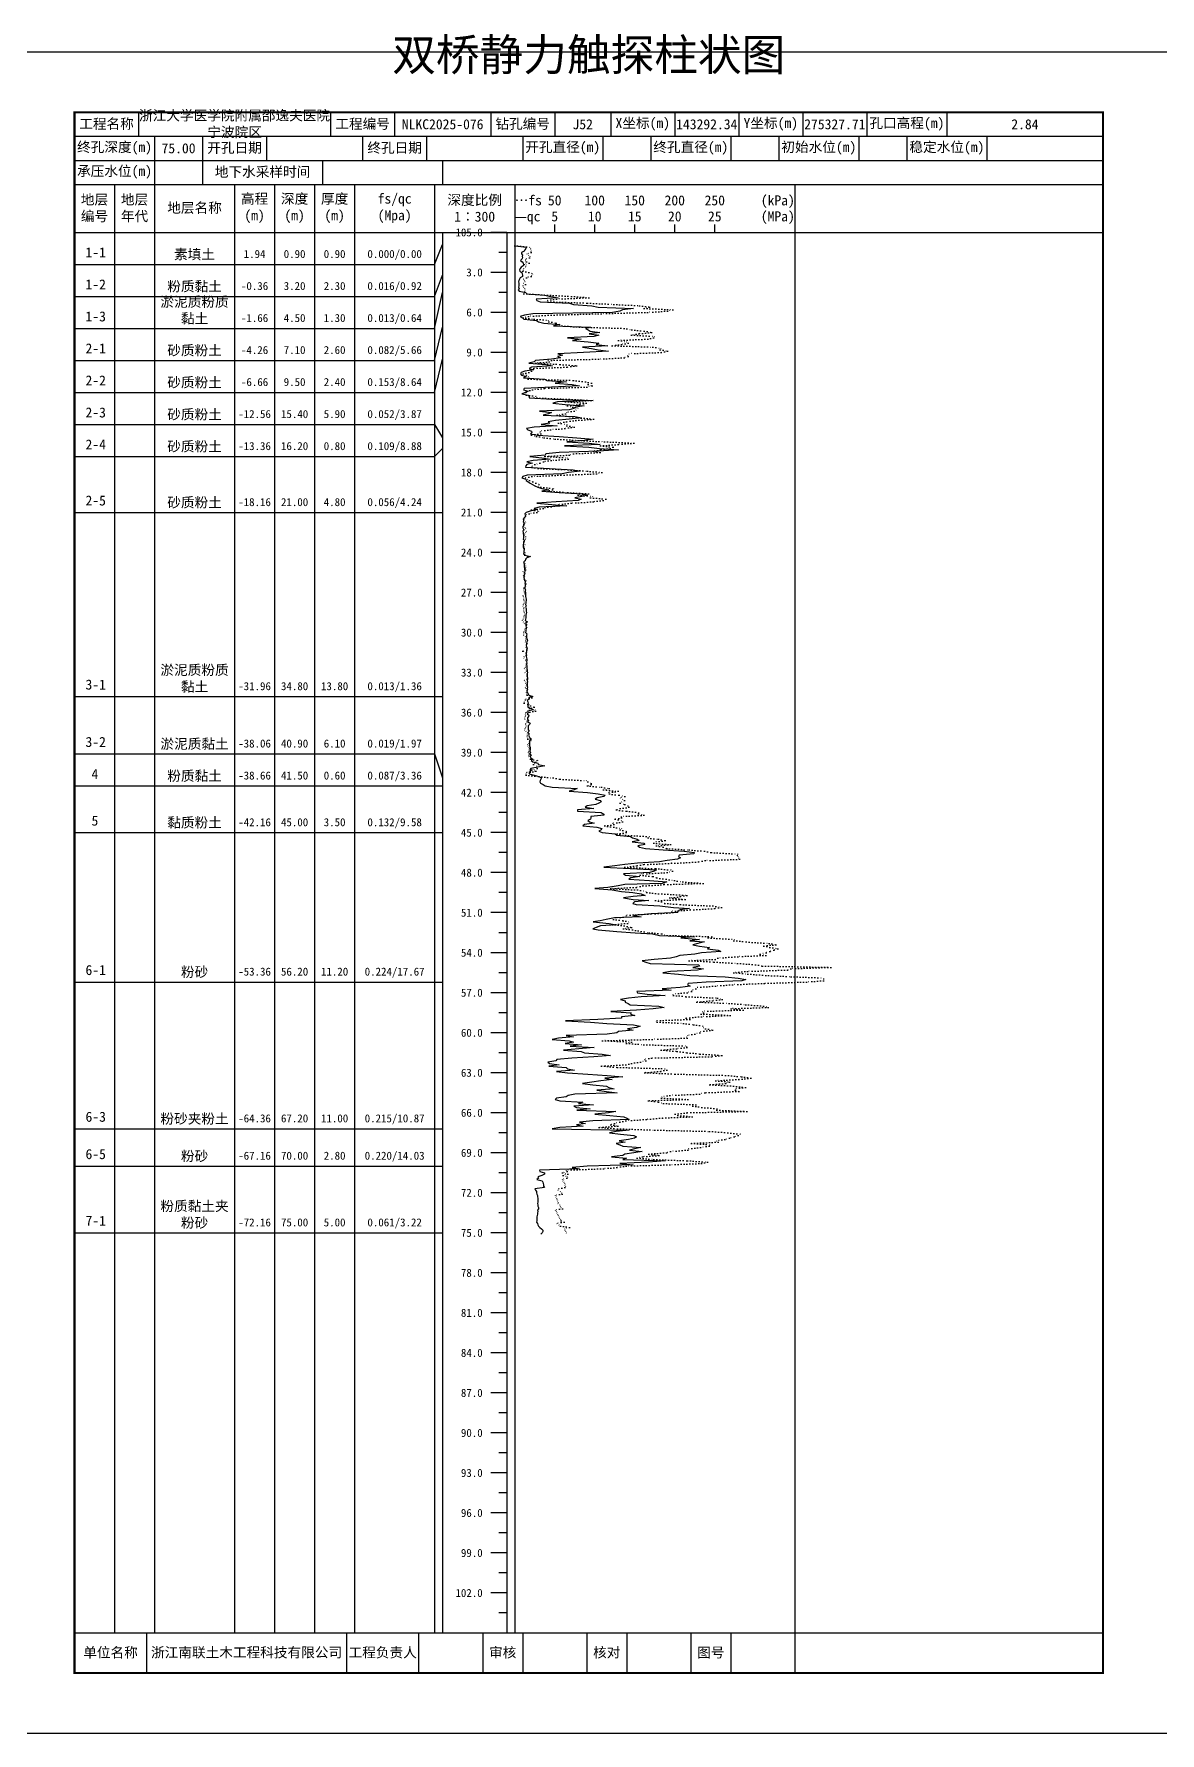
# Model space of a CAD drawing. Extents: x 297 to 65340, y 0 to 425.
# Drawn here: x 15453.9 to 15735.3, y 0 to 424.6 of the extents above; entities that cross this region are included whole.
import ezdxf
from ezdxf.enums import TextEntityAlignment as Align

# ---------------------------------------------------------------- set-up
doc = ezdxf.new("R2010")
doc.units = 0
doc.linetypes.add('DOT', pattern=[6.35, 0, -6.35])
doc.layers.add('FRAME', color=7, linetype='CONTINUOUS')
doc.layers.add('STRATUM', color=7, linetype='CONTINUOUS')
doc.styles.add('ST', font='')
doc.styles.get('ST').set_extended_font_data('SimSun')

msp = doc.modelspace()

# ---------------------------------------------------------------- linework, layer by layer
at = {"layer": 'FRAME', "color": 245, "linetype": 'Continuous'}
msp.add_lwpolyline([(15444, 0), (15741, 0), (15741, 420), (15444, 420)], close=True, dxfattribs=at)
at = {"layer": 'FRAME', "linetype": 'Continuous', "const_width": 0.5}
msp.add_lwpolyline([(15464, 15), (15721, 15), (15721, 405), (15464, 405)], close=True, dxfattribs=at)
at = {"layer": 'FRAME', "color": 0, "linetype": 'Continuous'}
for points in [[(15480, 405), (15480, 399)], [(15528, 405), (15528, 399)], [(15544, 405), (15544, 399)], [(15568, 405), (15568, 399)], [(15584, 405), (15584, 399)], [(15598, 405), (15598, 399)], [(15614, 405), (15614, 399)], [(15630, 405), (15630, 399)], [(15646, 405), (15646, 399)], [(15662, 405), (15662, 399)], [(15682, 405), (15682, 399)], [(15721, 405), (15721, 399)], [(15464, 399), (15721, 399)], [(15484, 399), (15484, 393)], [(15496, 399), (15496, 393)], [(15512, 399), (15512, 393)], [(15536, 399), (15536, 393)], [(15552, 399), (15552, 393)], [(15576, 399), (15576, 393)], [(15596, 399), (15596, 393)], [(15608, 399), (15608, 393)], [(15628, 399), (15628, 393)], [(15640, 399), (15640, 393)], [(15660, 399), (15660, 393)], [(15672, 399), (15672, 393)], [(15692, 399), (15692, 393)], [(15721, 399), (15721, 393)], [(15464, 393), (15721, 393)], [(15484, 393), (15484, 387)], [(15496, 393), (15496, 387)], [(15526, 393), (15526, 387)], [(15556, 393), (15556, 387)], [(15464, 387), (15721, 387)], [(15474, 387), (15474, 25)], [(15484, 387), (15484, 25)], [(15504, 387), (15504, 25)], [(15514, 387), (15514, 25)], [(15524, 387), (15524, 25)], [(15534, 387), (15534, 25)], [(15554, 387), (15554, 25)], [(15574, 387), (15574, 25)], [(15644, 387), (15644, 25)], [(15464, 375), (15721, 375)], [(15556, 375), (15556, 25)], [(15572, 375), (15572, 25)], [(15584, 375), (15584, 377)], [(15594, 375), (15594, 377)], [(15604, 375), (15604, 377)], [(15614, 375), (15614, 377)], [(15624, 375), (15624, 377)], [(15464, 25), (15721, 25)], [(15482, 25), (15482, 15)], [(15532, 25), (15532, 15)], [(15550, 25), (15550, 15)], [(15566, 25), (15566, 15)], [(15576, 25), (15576, 15)], [(15592, 25), (15592, 15)], [(15602, 25), (15602, 15)], [(15618, 25), (15618, 15)], [(15628, 25), (15628, 15)], [(15644, 25), (15644, 15)]]:
    msp.add_lwpolyline(points, dxfattribs=at)
at = {"layer": 'STRATUM', "linetype": 'Continuous'}
for points in [[(15572, 375), (15568, 375)], [(15574, 374.33), (15574, 374), (15574, 373.67), (15574, 373.33), (15574, 373), (15574, 372.67), (15574, 372.33), (15574, 372), (15574, 371.67), (15576.94, 371.33), (15576.78, 371), (15576.54, 370.67), (15576.38, 370.33), (15575.7, 370), (15575.66, 369.67), (15575.94, 369.33), (15575.9, 369), (15575.94, 368.67), (15575.82, 368.33), (15575.48, 368), (15575.9, 367.67), (15576.08, 367.33), (15576.16, 367), (15576.12, 366.67), (15575.58, 366.33), (15575.34, 366), (15575.2, 365.67), (15575.3, 365.33), (15575.8, 365), (15575.88, 364.67), (15575.94, 364.33), (15575.94, 364), (15575.36, 363.67), (15575.24, 363.33), (15575.04, 363), (15574.96, 362.67), (15575.04, 362.33), (15575.02, 362), (15575.06, 361.67), (15574.98, 361.33), (15575.12, 361), (15574.88, 360.67), (15575.1, 360.33), (15576.82, 360), (15576.96, 359.67), (15581.46, 359.33), (15583, 359), (15584.86, 358.67), (15579.34, 358.33), (15579.56, 358), (15580.36, 357.67), (15587.68, 357.33), (15588.7, 357), (15593.28, 356.67), (15594.88, 356.33), (15603.66, 356), (15600.94, 355.67), (15600.26, 355.33), (15598.42, 355), (15578.56, 354.67), (15576.46, 354.33), (15575.36, 354), (15575.92, 353.67), (15576.26, 353.33), (15579.42, 353), (15579.92, 352.67), (15581.3, 352.33), (15585.16, 352), (15583.68, 351.67), (15592.94, 351.33), (15591.72, 351), (15592.38, 350.67), (15592.82, 350.33), (15595.3, 350), (15592.6, 349.67), (15595.04, 349.33), (15593.78, 349), (15587.18, 348.67), (15590.58, 348.33), (15588.48, 348), (15592.32, 347.67), (15595.02, 347.33), (15594.36, 347), (15597.26, 346.67), (15590.98, 346.33), (15593.18, 346), (15594.84, 345.67), (15597.42, 345.33), (15591.18, 345), (15584.8, 344.67), (15585.96, 344.33), (15584.72, 344), (15585.48, 343.67), (15583.22, 343.33), (15579.18, 343), (15578.9, 342.67), (15577.54, 342.33), (15581.76, 342), (15583.46, 341.67), (15578.22, 341.33), (15577.58, 341), (15578.68, 340.67), (15576.54, 340.33), (15575.62, 340), (15575.42, 339.67), (15575.7, 339.33), (15576.86, 339), (15576.2, 338.67), (15581.44, 338.33), (15582.02, 338), (15586.96, 337.67), (15584.1, 337.33), (15588.34, 337), (15590.16, 336.67), (15583.22, 336.33), (15576.4, 336), (15576.22, 335.67), (15577.38, 335.33), (15576.66, 335), (15575.82, 334.67), (15577.4, 334.33), (15577.6, 334), (15577.62, 333.67), (15583.4, 333.33), (15593.64, 333), (15584.7, 332.67), (15583.56, 332.33), (15586.64, 332), (15591.38, 331.67), (15589.28, 331.33), (15588.78, 331), (15587.62, 330.67), (15580.22, 330.33), (15583.18, 330), (15582.48, 329.67), (15581.12, 329.33), (15589, 329), (15590.7, 328.67), (15587.58, 328.33), (15584.2, 328), (15582.34, 327.67), (15582.74, 327.33), (15580.58, 327), (15584.64, 326.67), (15578.84, 326.33), (15576.92, 326), (15577.28, 325.67), (15578.24, 325.33), (15578.3, 325), (15577.98, 324.67), (15579.7, 324.33), (15585.12, 324), (15589.5, 323.67), (15593.62, 323.33), (15591.36, 323), (15587, 322.67), (15592.6, 322.33), (15595.32, 322), (15586.42, 321.67), (15592.54, 321.33), (15595.2, 321), (15599.94, 320.67), (15594.98, 320.33), (15585.1, 320), (15581.82, 319.67), (15581.62, 319.33), (15577.76, 319), (15580.82, 318.67), (15582.86, 318.33), (15578.62, 318), (15577, 317.67), (15578.42, 317.33), (15577, 317), (15576.78, 316.67), (15576.66, 316.33), (15582.68, 316), (15588.62, 315.67), (15590.32, 315.33), (15587.46, 315), (15585.88, 314.67), (15577.1, 314.33), (15576.04, 314), (15575.76, 313.67), (15576.78, 313.33), (15576.86, 313), (15577.36, 312.67), (15577.9, 312.33), (15578.44, 312), (15579.06, 311.67), (15579.78, 311.33), (15580.8, 311), (15582.54, 310.67), (15580.74, 310.33), (15585.12, 310), (15590.98, 309.67), (15592.16, 309.33), (15590.74, 309), (15589, 308.67), (15590.64, 308.33), (15589.86, 308), (15584.34, 307.67), (15579.5, 307.33), (15583.24, 307), (15587.04, 306.67), (15580.12, 306.33), (15578.88, 306), (15579.4, 305.67), (15577.84, 305.33), (15576.84, 305), (15576.5, 304.67), (15576.58, 304.33), (15576.7, 304), (15576.34, 303.67), (15576.14, 303.33), (15576.18, 303), (15576.12, 302.67), (15576.34, 302.33), (15576.2, 302), (15576.16, 301.67), (15575.94, 301.33), (15576.12, 301), (15576.2, 300.67), (15576.02, 300.33), (15576.1, 300), (15576.1, 299.67), (15576.18, 299.33), (15576.16, 299), (15576.22, 298.67), (15576.14, 298.33), (15576.44, 298), (15576.18, 297.67), (15576.16, 297.33), (15576.14, 297), (15576.08, 296.67), (15576.08, 296.33), (15576.36, 296), (15576.38, 295.67), (15576.28, 295.33), (15576.32, 295), (15576.22, 294.67), (15576.52, 294.33), (15577.92, 294), (15577.04, 293.67), (15576.72, 293.33), (15576.62, 293), (15576.32, 292.67), (15576.28, 292.33), (15576.34, 292), (15576.34, 291.67), (15576.36, 291.33), (15576.42, 291), (15576.44, 290.67), (15576.54, 290.33), (15576.44, 290), (15576.54, 289.67), (15576.4, 289.33), (15576.26, 289), (15576.3, 288.67), (15576.46, 288.33), (15576.48, 288), (15576.72, 287.67), (15576.5, 287.33), (15576.58, 287), (15576.62, 286.67), (15576.56, 286.33), (15576.56, 286), (15576.72, 285.67), (15576.64, 285.33), (15576.72, 285), (15576.72, 284.67), (15576.68, 284.33), (15576.68, 284), (15576.8, 283.67), (15576.9, 283.33), (15576.86, 283), (15576.78, 282.67), (15576.76, 282.33), (15576.68, 282), (15576.84, 281.67), (15576.72, 281.33), (15576.84, 281), (15576.86, 280.67), (15576.9, 280.33), (15576.92, 280), (15576.88, 279.67), (15576.82, 279.33), (15576.82, 279), (15576.82, 278.67), (15576.66, 278.33), (15576.58, 278), (15577.18, 277.67), (15576.74, 277.33), (15577.06, 277), (15576.8, 276.67), (15576.9, 276.33), (15576.9, 276), (15576.8, 275.67), (15576.82, 275.33), (15576.74, 275), (15577, 274.67), (15576.96, 274.33), (15576.96, 274), (15576.92, 273.67), (15577.12, 273.33), (15577.22, 273), (15577.04, 272.67), (15576.96, 272.33), (15576.96, 272), (15576.9, 271.67), (15577.02, 271.33), (15577.04, 271), (15577.02, 270.67), (15576.92, 270.33), (15576.88, 270), (15576.9, 269.67), (15576.92, 269.33), (15576.84, 269), (15576.96, 268.67), (15577.06, 268.33), (15577.04, 268), (15576.92, 267.67), (15577.04, 267.33), (15576.96, 267), (15577, 266.67), (15577.06, 266.33), (15577.04, 266), (15577.12, 265.67), (15577.08, 265.33), (15577.2, 265), (15577.12, 264.67), (15577.14, 264.33), (15577.08, 264), (15577.16, 263.67), (15577.18, 263.33), (15577.08, 263), (15577.24, 262.67), (15577.1, 262.33), (15577.12, 262), (15577.08, 261.67), (15577.18, 261.33), (15577.1, 261), (15577.16, 260.67), (15577.02, 260.33), (15577.2, 260), (15577.36, 259.67), (15577.54, 259.33), (15578.5, 259), (15577.48, 258.67), (15577.58, 258.33), (15577.08, 258), (15577.28, 257.67), (15577.38, 257.33), (15577.32, 257), (15577.3, 256.67), (15577.28, 256.33), (15578.24, 256), (15578.7, 255.67), (15577.22, 255.33), (15577.38, 255), (15577.1, 254.67), (15577.56, 254.33), (15577.48, 254), (15577.22, 253.67), (15577.22, 253.33), (15577.5, 253), (15577.2, 252.67), (15577.9, 252.33), (15577.68, 252), (15577.38, 251.67), (15577.4, 251.33), (15577.36, 251), (15577.34, 250.67), (15577.58, 250.33), (15577.26, 250), (15577.6, 249.67), (15577.48, 249.33), (15577.58, 249), (15577.82, 248.67), (15578.16, 248.33), (15577.74, 248), (15577.74, 247.67), (15577.74, 247.33), (15577.7, 247), (15577.66, 246.67), (15577.84, 246.33), (15577.84, 246), (15577.84, 245.67), (15577.76, 245.33), (15577.92, 245), (15577.74, 244.67), (15578.16, 244.33), (15577.9, 244), (15578, 243.67), (15578.5, 243.33), (15578.08, 243), (15578.52, 242.67), (15579.78, 242.33), (15579.9, 242), (15581.54, 241.67), (15579.82, 241.33), (15578.04, 241), (15577.76, 240.67), (15578.02, 240.33), (15577.64, 240), (15577.62, 239.67), (15578.88, 239.33), (15580, 239), (15580.7, 238.67), (15580.52, 238.33), (15580.34, 238), (15580.24, 237.67), (15580.46, 237.33), (15581.1, 237), (15581.6, 236.67), (15583.36, 236.33), (15589.58, 236), (15588.86, 235.67), (15587.64, 235.33), (15592.18, 235), (15594.82, 234.67), (15596.62, 234.33), (15596.24, 234), (15594.62, 233.67), (15594.12, 233.33), (15595.32, 233), (15595.64, 232.67), (15595.04, 232.33), (15594.3, 232), (15592.1, 231.67), (15591.64, 231.33), (15593.8, 231), (15589.66, 230.67), (15589.72, 230.33), (15595.64, 230), (15596.08, 229.67), (15596.36, 229.33), (15593.04, 229), (15593.02, 228.67), (15592.96, 228.33), (15592.28, 228), (15592.68, 227.67), (15593.88, 227.33), (15591.48, 227), (15591.06, 226.67), (15594.52, 226.33), (15595.76, 226), (15595.62, 225.67), (15595.04, 225.33), (15595.86, 225), (15599.1, 224.67), (15599.5, 224.33), (15602.92, 224), (15603.42, 223.67), (15604.6, 223.33), (15605.12, 223), (15603.34, 222.67), (15606.26, 222.33), (15606.54, 222), (15604.76, 221.67), (15605.22, 221.33), (15606.68, 221), (15611.08, 220.67), (15616.32, 220.33), (15618.84, 220), (15618.8, 219.67), (15615.12, 219.33), (15614.96, 219), (15615.4, 218.67), (15614.72, 218.33), (15612.08, 218), (15610.16, 217.67), (15604.68, 217.33), (15601.54, 217), (15599.04, 216.67), (15596.28, 216.33), (15602.88, 216), (15609.4, 215.67), (15608.82, 215.33), (15607.74, 215), (15601.18, 214.67), (15601.68, 214.33), (15605.28, 214), (15603.06, 213.67), (15602.5, 213.33), (15607.68, 213), (15611.98, 212.67), (15610.84, 212.33), (15601.5, 212), (15599.86, 211.67), (15597.28, 211.33), (15594.02, 211), (15598.38, 210.67), (15600.66, 210.33), (15603.56, 210), (15605.64, 209.67), (15606.6, 209.33), (15603.58, 209), (15601.18, 208.67), (15603.6, 208.33), (15607.56, 208), (15603.96, 207.67), (15603.56, 207.33), (15604.32, 207), (15610.24, 206.67), (15613.66, 206.33), (15617.68, 206), (15615.38, 205.67), (15614.6, 205.33), (15614.76, 205), (15608.14, 204.67), (15603.72, 204.33), (15605.58, 204), (15598.94, 203.67), (15596.84, 203.33), (15595.38, 203), (15593.64, 202.67), (15597.64, 202.33), (15599.34, 202), (15595.46, 201.67), (15594.36, 201.33), (15593.54, 201), (15594.84, 200.67), (15599.52, 200.33), (15604.14, 200), (15608.46, 199.67), (15610.22, 199.33), (15618.96, 199), (15615.54, 198.67), (15620.22, 198.33), (15617.8, 198), (15621.4, 197.67), (15619.8, 197.33), (15618.54, 197), (15620.16, 196.67), (15622.7, 196.33), (15622.2, 196), (15624.82, 195.67), (15625.5, 195.33), (15620.72, 195), (15618.98, 194.67), (15615.26, 194.33), (15614.34, 194), (15612.96, 193.67), (15608.86, 193.33), (15605.86, 193), (15606.78, 192.67), (15607.86, 192.33), (15619.98, 192), (15620.22, 191.67), (15618.5, 191.33), (15621.18, 191), (15619.72, 190.67), (15612.96, 190.33), (15611.02, 190), (15614.92, 189.67), (15617.76, 189.33), (15626.6, 189), (15629.86, 188.67), (15631.72, 188.33), (15630.76, 188), (15621.82, 187.67), (15617.36, 187.33), (15617.22, 187), (15617.82, 186.67), (15615.38, 186.33), (15610.84, 186), (15613.12, 185.67), (15604.52, 185.33), (15604.66, 185), (15607.12, 184.67), (15611.62, 184.33), (15605.62, 184), (15602.46, 183.67), (15600.4, 183.33), (15601.58, 183), (15601.58, 182.67), (15602.32, 182.33), (15602.84, 182), (15610.02, 181.67), (15611.36, 181.33), (15608.56, 181), (15604.44, 180.67), (15598.04, 180.33), (15603.14, 180), (15602.9, 179.67), (15604.06, 179.33), (15600.7, 179), (15600.68, 178.67), (15594.76, 178.33), (15586.66, 178), (15592.96, 177.67), (15597.02, 177.33), (15603.68, 177), (15605.36, 176.67), (15604.46, 176.33), (15602.16, 176), (15603.62, 175.67), (15599.9, 175.33), (15599.5, 175), (15597.08, 174.67), (15586.86, 174.33), (15588.66, 174), (15584.96, 173.67), (15583.36, 173.33), (15587.62, 173), (15588.66, 172.67), (15586.62, 172.33), (15590.72, 172), (15587.88, 171.67), (15593.88, 171.33), (15590.06, 171), (15586.16, 170.67), (15590.62, 170.33), (15591.44, 170), (15595.86, 169.67), (15597.94, 169.33), (15593.8, 169), (15588.26, 168.67), (15584.54, 168.33), (15584.28, 168), (15582.26, 167.67), (15582.7, 167.33), (15585.08, 167), (15582.54, 166.67), (15586.9, 166.33), (15587.2, 166), (15588.94, 165.67), (15584.46, 165.33), (15587.2, 165), (15592.28, 164.67), (15597.12, 164.33), (15601, 164), (15596.54, 163.67), (15598.36, 163.33), (15595.5, 163), (15593.26, 162.67), (15590.94, 162.33), (15593.5, 162), (15596.94, 161.67), (15597.52, 161.33), (15598.88, 161), (15594.56, 160.67), (15596.94, 160.33), (15599.58, 160), (15589.02, 159.67), (15587.36, 159.33), (15586.86, 159), (15584.48, 158.67), (15584.12, 158.33), (15585.28, 158), (15591.02, 157.67), (15589.94, 157.33), (15593.7, 157), (15588.8, 156.67), (15589.48, 156.33), (15592.84, 156), (15589.56, 155.67), (15599.24, 155.33), (15597.48, 155), (15594.06, 154.67), (15597.8, 154.33), (15601.28, 154), (15602.02, 153.67), (15602.58, 153.33), (15593.56, 153), (15590.2, 152.67), (15591.66, 152.33), (15589.46, 152), (15591.1, 151.67), (15585.28, 151.33), (15583.4, 151), (15602.6, 150.67), (15599.36, 150.33), (15597.66, 150), (15600.42, 149.67), (15603.74, 149.33), (15604.42, 149), (15603.9, 148.67), (15602.44, 148.33), (15600.12, 148), (15601.6, 147.67), (15599.32, 147.33), (15600.3, 147), (15601.02, 146.67), (15605.52, 146.33), (15603.92, 146), (15602.72, 145.67), (15605.82, 145.33), (15603.8, 145), (15601.5, 144.67), (15601.02, 144.33), (15598.2, 144), (15601.94, 143.67), (15601.04, 143.33), (15611.62, 143), (15607.42, 142.67), (15600.3, 142.33), (15603.6, 142), (15592.12, 141.67), (15588.4, 141.33), (15590.22, 141), (15580.16, 140.67), (15580.24, 140.33), (15581.44, 140), (15581.46, 139.67), (15580.82, 139.33), (15579.78, 139), (15579.92, 138.67), (15579.52, 138.33), (15580.9, 138), (15581.04, 137.67), (15581.14, 137.33), (15581.18, 137), (15581.18, 136.67), (15581.44, 136.33), (15579.04, 136), (15579.22, 135.67), (15579.42, 135.33), (15579.46, 135), (15579.52, 134.67), (15579.68, 134.33), (15579.68, 134), (15579.8, 133.67), (15579.76, 133.33), (15579.76, 133), (15579.8, 132.67), (15579.72, 132.33), (15579.74, 132), (15579.76, 131.67), (15579.96, 131.33), (15579.94, 131), (15579.72, 130.67), (15579.76, 130.33), (15579.66, 130), (15579.72, 129.67), (15579.58, 129.33), (15579.54, 129), (15579.5, 128.67), (15579.52, 128.33), (15579.52, 128), (15579.48, 127.67), (15579.72, 127.33), (15579.78, 127), (15579.98, 126.67), (15580.32, 126.33), (15580.7, 126), (15581.02, 125.67), (15581, 125.33), (15580.88, 125), (15580.54, 124.67)], [(15554, 367), (15556, 372)], [(15572, 370), (15570, 370)], [(15464, 367), (15474, 367)], [(15474, 367), (15484, 367)], [(15484, 367), (15504, 367)], [(15504, 367), (15514, 367)], [(15514, 367), (15524, 367)], [(15524, 367), (15534, 367)], [(15534, 367), (15554, 367)], [(15554, 359), (15556, 364.33)], [(15572, 365), (15568, 365)], [(15464, 359), (15474, 359)], [(15474, 359), (15484, 359)], [(15484, 359), (15504, 359)], [(15504, 359), (15514, 359)], [(15514, 359), (15524, 359)], [(15524, 359), (15534, 359)], [(15534, 359), (15554, 359)], [(15554, 351), (15556, 360)], [(15572, 360), (15570, 360)], [(15572, 355), (15568, 355)], [(15464, 351), (15474, 351)], [(15474, 351), (15484, 351)], [(15484, 351), (15504, 351)], [(15504, 351), (15514, 351)], [(15514, 351), (15524, 351)], [(15524, 351), (15534, 351)], [(15534, 351), (15554, 351)], [(15554, 343), (15556, 351.33)], [(15572, 350), (15570, 350)], [(15572, 345), (15568, 345)], [(15464, 343), (15474, 343)], [(15474, 343), (15484, 343)], [(15484, 343), (15504, 343)], [(15504, 343), (15514, 343)], [(15514, 343), (15524, 343)], [(15524, 343), (15534, 343)], [(15534, 343), (15554, 343)], [(15554, 335), (15556, 343.33)], [(15572, 340), (15570, 340)], [(15464, 335), (15474, 335)], [(15474, 335), (15484, 335)], [(15484, 335), (15504, 335)], [(15504, 335), (15514, 335)], [(15514, 335), (15524, 335)], [(15524, 335), (15534, 335)], [(15534, 335), (15554, 335)], [(15572, 335), (15568, 335)], [(15464, 327), (15474, 327)], [(15474, 327), (15484, 327)], [(15484, 327), (15504, 327)], [(15504, 327), (15514, 327)], [(15514, 327), (15524, 327)], [(15524, 327), (15534, 327)], [(15534, 327), (15554, 327)], [(15554, 327), (15556, 323.67)], [(15572, 330), (15570, 330)], [(15572, 325), (15568, 325)], [(15464, 319), (15474, 319)], [(15474, 319), (15484, 319)], [(15484, 319), (15504, 319)], [(15504, 319), (15514, 319)], [(15514, 319), (15524, 319)], [(15524, 319), (15534, 319)], [(15534, 319), (15554, 319)], [(15554, 319), (15556, 321)], [(15572, 320), (15570, 320)], [(15572, 315), (15568, 315)], [(15572, 310), (15570, 310)], [(15464, 305), (15474, 305)], [(15474, 305), (15484, 305)], [(15484, 305), (15504, 305)], [(15504, 305), (15514, 305)], [(15514, 305), (15524, 305)], [(15524, 305), (15534, 305)], [(15534, 305), (15554, 305)], [(15554, 305), (15556, 305)], [(15572, 305), (15568, 305)], [(15572, 300), (15570, 300)], [(15572, 295), (15568, 295)], [(15572, 290), (15570, 290)], [(15572, 285), (15568, 285)], [(15572, 280), (15570, 280)], [(15572, 275), (15568, 275)], [(15572, 270), (15570, 270)], [(15572, 265), (15568, 265)], [(15464, 259), (15474, 259)], [(15474, 259), (15484, 259)], [(15484, 259), (15504, 259)], [(15504, 259), (15514, 259)], [(15514, 259), (15524, 259)], [(15524, 259), (15534, 259)], [(15534, 259), (15554, 259)], [(15554, 259), (15556, 259)], [(15572, 260), (15570, 260)], [(15572, 255), (15568, 255)], [(15572, 250), (15570, 250)], [(15464, 244.67), (15474, 244.67)], [(15474, 244.67), (15484, 244.67)], [(15484, 244.67), (15504, 244.67)], [(15504, 244.67), (15514, 244.67)], [(15514, 244.67), (15524, 244.67)], [(15524, 244.67), (15534, 244.67)], [(15534, 244.67), (15554, 244.67)], [(15554, 244.67), (15556, 238.67)], [(15572, 245), (15568, 245)], [(15572, 240), (15570, 240)], [(15464, 236.67), (15474, 236.67)], [(15474, 236.67), (15484, 236.67)], [(15484, 236.67), (15504, 236.67)], [(15504, 236.67), (15514, 236.67)], [(15514, 236.67), (15524, 236.67)], [(15524, 236.67), (15534, 236.67)], [(15534, 236.67), (15554, 236.67)], [(15554, 236.67), (15556, 236.67)], [(15572, 235), (15568, 235)], [(15572, 230), (15570, 230)], [(15464, 225), (15474, 225)], [(15474, 225), (15484, 225)], [(15484, 225), (15504, 225)], [(15504, 225), (15514, 225)], [(15514, 225), (15524, 225)], [(15524, 225), (15534, 225)], [(15534, 225), (15554, 225)], [(15554, 225), (15556, 225)], [(15572, 225), (15568, 225)], [(15572, 220), (15570, 220)], [(15572, 215), (15568, 215)], [(15572, 210), (15570, 210)], [(15572, 205), (15568, 205)], [(15572, 200), (15570, 200)], [(15572, 195), (15568, 195)], [(15464, 187.67), (15474, 187.67)], [(15474, 187.67), (15484, 187.67)], [(15484, 187.67), (15504, 187.67)], [(15504, 187.67), (15514, 187.67)], [(15514, 187.67), (15524, 187.67)], [(15524, 187.67), (15534, 187.67)], [(15534, 187.67), (15554, 187.67)], [(15554, 187.67), (15556, 187.67)], [(15572, 190), (15570, 190)], [(15572, 185), (15568, 185)], [(15572, 180), (15570, 180)], [(15572, 175), (15568, 175)], [(15572, 170), (15570, 170)], [(15572, 165), (15568, 165)], [(15572, 160), (15570, 160)], [(15572, 155), (15568, 155)], [(15464, 151), (15474, 151)], [(15474, 151), (15484, 151)], [(15484, 151), (15504, 151)], [(15504, 151), (15514, 151)], [(15514, 151), (15524, 151)], [(15524, 151), (15534, 151)], [(15534, 151), (15554, 151)], [(15554, 151), (15556, 151)], [(15572, 150), (15570, 150)], [(15572, 145), (15568, 145)], [(15464, 141.67), (15474, 141.67)], [(15474, 141.67), (15484, 141.67)], [(15484, 141.67), (15504, 141.67)], [(15504, 141.67), (15514, 141.67)], [(15514, 141.67), (15524, 141.67)], [(15524, 141.67), (15534, 141.67)], [(15534, 141.67), (15554, 141.67)], [(15554, 141.67), (15556, 141.67)], [(15572, 140), (15570, 140)], [(15572, 135), (15568, 135)], [(15572, 130), (15570, 130)], [(15464, 125), (15474, 125)], [(15474, 125), (15484, 125)], [(15484, 125), (15504, 125)], [(15504, 125), (15514, 125)], [(15514, 125), (15524, 125)], [(15524, 125), (15534, 125)], [(15534, 125), (15554, 125)], [(15554, 125), (15556, 125)], [(15572, 125), (15568, 125)], [(15572, 120), (15570, 120)], [(15572, 115), (15568, 115)], [(15572, 110), (15570, 110)], [(15572, 105), (15568, 105)], [(15572, 100), (15570, 100)], [(15572, 95), (15568, 95)], [(15572, 90), (15570, 90)], [(15572, 85), (15568, 85)], [(15572, 80), (15570, 80)], [(15572, 75), (15568, 75)], [(15572, 70), (15570, 70)], [(15572, 65), (15568, 65)], [(15572, 60), (15570, 60)], [(15572, 55), (15568, 55)], [(15572, 50), (15570, 50)], [(15572, 45), (15568, 45)], [(15572, 40), (15570, 40)], [(15572, 35), (15568, 35)], [(15572, 30), (15570, 30)]]:
    msp.add_lwpolyline(points, dxfattribs=at)
at = {"layer": 'STRATUM', "linetype": 'DOT', "ltscale": 0.1}
msp.add_lwpolyline([(15574, 374.33), (15574, 374), (15574, 373.67), (15574, 373.33), (15574, 373), (15574, 372.67), (15574, 372.33), (15574, 372), (15574, 371.67), (15577.74, 371.33), (15577.96, 371), (15578.08, 370.67), (15578, 370.33), (15578.14, 370), (15577.04, 369.67), (15577.44, 369.33), (15577.78, 369), (15577.7, 368.67), (15576.76, 368.33), (15576.6, 368), (15576.94, 367.67), (15577.6, 367.33), (15576.48, 367), (15576.82, 366.67), (15576.78, 366.33), (15576.16, 366), (15576.18, 365.67), (15576.06, 365.33), (15577.5, 365), (15578.52, 364.67), (15578.28, 364.33), (15578.12, 364), (15576.92, 363.67), (15576.22, 363.33), (15576.4, 363), (15576.62, 362.67), (15576.22, 362.33), (15576.74, 362), (15576, 361.67), (15576.22, 361.33), (15576.42, 361), (15576.54, 360.67), (15576.42, 360.33), (15576.44, 360), (15576.32, 359.67), (15582.18, 359.33), (15588.22, 359), (15592.5, 358.67), (15584.46, 358.33), (15582.18, 358), (15582.3, 357.67), (15592.22, 357.33), (15598.76, 357), (15605.2, 356.67), (15607.66, 356.33), (15606.34, 356), (15613.52, 355.67), (15612.18, 355.33), (15607.22, 355), (15595.62, 354.67), (15583.08, 354.33), (15577.48, 354), (15576.08, 353.67), (15578.88, 353.33), (15582.34, 353), (15582.56, 352.67), (15584.4, 352.33), (15585.22, 352), (15585.08, 351.67), (15590.22, 351.33), (15601.32, 351), (15603.26, 350.67), (15606.38, 350.33), (15608.16, 350), (15605.06, 349.67), (15603.18, 349.33), (15608.92, 349), (15608.68, 348.67), (15607.24, 348.33), (15599.98, 348), (15601.82, 347.67), (15602.36, 347.33), (15600.7, 347), (15598.36, 346.67), (15608.54, 346.33), (15610.62, 346), (15610.34, 345.67), (15612.16, 345.33), (15610.6, 345), (15602.56, 344.67), (15602.18, 344.33), (15602.32, 344), (15601.38, 343.67), (15594.92, 343.33), (15582.26, 343), (15582.64, 342.67), (15579.26, 342.33), (15585.4, 342), (15589.48, 341.67), (15587, 341.33), (15578.8, 341), (15577.9, 340.67), (15578.2, 340.33), (15577.54, 340), (15576.08, 339.67), (15576.96, 339.33), (15577.4, 339), (15577.72, 338.67), (15577.4, 338.33), (15588.66, 338), (15591.66, 337.67), (15593.16, 337.33), (15592.32, 337), (15593.32, 336.67), (15592.06, 336.33), (15581.36, 336), (15578.48, 335.67), (15576.8, 335.33), (15576.94, 335), (15576.56, 334.67), (15576.98, 334.33), (15579.38, 334), (15578.8, 333.67), (15586.88, 333.33), (15593.12, 333), (15586.72, 332.67), (15591.9, 332.33), (15590.22, 332), (15587.22, 331.67), (15588.56, 331.33), (15589.88, 331), (15589.32, 330.67), (15588.86, 330.33), (15586.98, 330), (15586.66, 329.67), (15584.62, 329.33), (15587.78, 329), (15589.88, 328.67), (15593.72, 328.33), (15589.3, 328), (15586.98, 327.67), (15584.92, 327.33), (15587.02, 327), (15587.02, 326.67), (15588.86, 326.33), (15586.52, 326), (15582.98, 325.67), (15580.4, 325.33), (15580.32, 325), (15580.52, 324.67), (15578.24, 324.33), (15579.46, 324), (15581.4, 323.67), (15584.08, 323.33), (15589.92, 323), (15596.44, 322.67), (15603.78, 322.33), (15599.84, 322), (15595.44, 321.67), (15598.62, 321.33), (15597.84, 321), (15595.4, 320.67), (15593.66, 320.33), (15595.32, 320), (15588.7, 319.67), (15587.64, 319.33), (15581.54, 319), (15587.08, 318.67), (15587.32, 318.33), (15583.12, 318), (15581.16, 317.67), (15580.3, 317.33), (15579.06, 317), (15578.36, 316.67), (15578.32, 316.33), (15579.84, 316), (15587.36, 315.67), (15592.16, 315.33), (15595.78, 315), (15594.44, 314.67), (15585.54, 314.33), (15578.26, 314), (15576.58, 313.67), (15577.18, 313.33), (15577.68, 313), (15578.54, 312.67), (15579.28, 312.33), (15580.2, 312), (15579.94, 311.67), (15580.54, 311.33), (15583.76, 311), (15583.44, 310.67), (15582.36, 310.33), (15587.26, 310), (15592.48, 309.67), (15589.9, 309.33), (15593.56, 309), (15592.96, 308.67), (15596.78, 308.33), (15596.1, 308), (15593.64, 307.67), (15588.1, 307.33), (15585.04, 307), (15584.56, 306.67), (15582.28, 306.33), (15581.1, 306), (15578.2, 305.67), (15580.04, 305.33), (15579.54, 305), (15577.62, 304.67), (15576.68, 304.33), (15576.56, 304), (15576.46, 303.67), (15576.32, 303.33), (15576.18, 303), (15576.78, 302.67), (15576.46, 302.33), (15576.36, 302), (15576.28, 301.67), (15576.5, 301.33), (15576.78, 301), (15576.38, 300.67), (15576.92, 300.33), (15576.76, 300), (15576.5, 299.67), (15576.4, 299.33), (15576.66, 299), (15576.72, 298.67), (15576.7, 298.33), (15576.52, 298), (15576.4, 297.67), (15576.24, 297.33), (15576.6, 297), (15576.34, 296.67), (15576.2, 296.33), (15576.2, 296), (15576.3, 295.67), (15576.26, 295.33), (15576.52, 295), (15576.52, 294.67), (15576.54, 294.33), (15577.22, 294), (15577, 293.67), (15576.84, 293.33), (15576.72, 293), (15576.24, 292.67), (15576.54, 292.33), (15576.46, 292), (15576.66, 291.67), (15576.74, 291.33), (15576.64, 291), (15576.72, 290.67), (15576, 290.33), (15576.32, 290), (15576.42, 289.67), (15576.12, 289.33), (15576.52, 289), (15576.3, 288.67), (15576.32, 288.33), (15576.76, 288), (15576.74, 287.67), (15576.76, 287.33), (15576.76, 287), (15576.78, 286.67), (15576.32, 286.33), (15576.22, 286), (15576.2, 285.67), (15576.34, 285.33), (15576.38, 285), (15576.56, 284.67), (15576.06, 284.33), (15576.1, 284), (15576.18, 283.67), (15576.2, 283.33), (15576.3, 283), (15576.34, 282.67), (15576.32, 282.33), (15576.14, 282), (15576.04, 281.67), (15576.28, 281.33), (15576.24, 281), (15576.24, 280.67), (15576.32, 280.33), (15576.36, 280), (15576.42, 279.67), (15576.38, 279.33), (15576.36, 279), (15576.22, 278.67), (15576.12, 278.33), (15575.84, 278), (15576.14, 277.67), (15576.36, 277.33), (15576.6, 277), (15576.88, 276.67), (15577.14, 276.33), (15576.64, 276), (15576.52, 275.67), (15576.3, 275.33), (15576.22, 275), (15576.18, 274.67), (15576.16, 274.33), (15576.64, 274), (15576.82, 273.67), (15576.84, 273.33), (15576.78, 273), (15576.64, 272.67), (15577.18, 272.33), (15576.88, 272), (15576.86, 271.67), (15576.82, 271.33), (15577.12, 271), (15577, 270.67), (15576.06, 270.33), (15576.98, 270), (15576.74, 269.67), (15576.74, 269.33), (15576.32, 269), (15576.32, 268.67), (15576.78, 268.33), (15576.72, 268), (15576.96, 267.67), (15576.84, 267.33), (15576.88, 267), (15576.68, 266.67), (15576.64, 266.33), (15576.4, 266), (15576.84, 265.67), (15576.98, 265.33), (15576.5, 265), (15576.92, 264.67), (15577.06, 264.33), (15577.04, 264), (15577.12, 263.67), (15577.14, 263.33), (15576.4, 263), (15576.86, 262.67), (15576.72, 262.33), (15576.92, 262), (15576.92, 261.67), (15576.64, 261.33), (15576.78, 261), (15576.92, 260.67), (15577.12, 260.33), (15576.84, 260), (15576.92, 259.67), (15577.12, 259.33), (15577.94, 259), (15578.3, 258.67), (15576.6, 258.33), (15576.64, 258), (15576.4, 257.67), (15576.4, 257.33), (15577.56, 257), (15577.94, 256.67), (15578.9, 256.33), (15577.7, 256), (15579.06, 255.67), (15579.22, 255.33), (15576.76, 255), (15576.62, 254.67), (15576.78, 254.33), (15576.64, 254), (15576.48, 253.67), (15576.52, 253.33), (15577.1, 253), (15577.04, 252.67), (15576.72, 252.33), (15576.74, 252), (15576.9, 251.67), (15576.76, 251.33), (15576.56, 251), (15576.48, 250.67), (15576.78, 250.33), (15577.26, 250), (15577.1, 249.67), (15577.1, 249.33), (15577.04, 249), (15577.16, 248.67), (15577.32, 248.33), (15578.14, 248), (15577.68, 247.67), (15577.5, 247.33), (15577.22, 247), (15577.3, 246.67), (15577.56, 246.33), (15577.66, 246), (15577.56, 245.67), (15577.48, 245.33), (15577.34, 245), (15577.46, 244.67), (15577.48, 244.33), (15577.56, 244), (15578.1, 243.67), (15577.98, 243.33), (15579.74, 243), (15579.2, 242.67), (15579.04, 242.33), (15578.74, 242), (15579.46, 241.67), (15579.46, 241.33), (15579.6, 241), (15578.28, 240.67), (15579.3, 240.33), (15577.04, 240), (15576.8, 239.67), (15576.84, 239.33), (15580.04, 239), (15583.62, 238.67), (15585.38, 238.33), (15591.84, 238), (15592.26, 237.67), (15593.1, 237.33), (15593.12, 237), (15592.16, 236.67), (15595.72, 236.33), (15597.58, 236), (15596.22, 235.67), (15599.86, 235.33), (15597.46, 235), (15597.66, 234.67), (15600.12, 234.33), (15601.5, 234), (15600.38, 233.67), (15600.98, 233.33), (15601.42, 233), (15600.76, 232.67), (15600.36, 232.33), (15601.48, 232), (15602.34, 231.67), (15602.56, 231.33), (15600.34, 231), (15599.48, 230.67), (15601.98, 230.33), (15604.94, 230), (15604.92, 229.67), (15606.3, 229.33), (15600.6, 229), (15600.72, 228.67), (15599.14, 228.33), (15600.64, 228), (15600.94, 227.67), (15598.48, 227.33), (15598.76, 227), (15596.5, 226.67), (15598.74, 226.33), (15600.74, 226), (15600.34, 225.67), (15601.86, 225.33), (15601.82, 225), (15599.58, 224.67), (15601.7, 224.33), (15607.72, 224), (15607.32, 223.67), (15609.9, 223.33), (15611.58, 223), (15609.38, 222.67), (15608.74, 222.33), (15612.9, 222), (15609.46, 221.67), (15611.06, 221.33), (15611.98, 221), (15617.58, 220.67), (15621.44, 220.33), (15623.16, 220), (15629.68, 219.67), (15629.56, 219.33), (15629.72, 219), (15629.92, 218.67), (15630.18, 218.33), (15621.56, 218), (15619.9, 217.67), (15613.16, 217.33), (15606.2, 217), (15604.4, 216.67), (15601.56, 216.33), (15609.26, 216), (15613.04, 215.67), (15613.42, 215.33), (15612.12, 215), (15605.84, 214.67), (15605.34, 214.33), (15608.6, 214), (15609.54, 213.67), (15611.84, 213.33), (15613.9, 213), (15616.02, 212.67), (15621.08, 212.33), (15611.28, 212), (15606.06, 211.67), (15604.34, 211.33), (15598.06, 211), (15604.7, 210.67), (15606.76, 210.33), (15607, 210), (15610.78, 209.67), (15617.02, 209.33), (15615.38, 209), (15612.78, 208.67), (15616.56, 208.33), (15609.22, 208), (15610.7, 207.67), (15611.5, 207.33), (15615.42, 207), (15623.52, 206.67), (15625.66, 206.33), (15623.92, 206), (15617.84, 205.67), (15613.16, 205.33), (15613.5, 205), (15607.98, 204.67), (15601.88, 204.33), (15601.82, 204), (15599.28, 203.67), (15598.66, 203.33), (15601.08, 203), (15602.52, 202.67), (15602.16, 202.33), (15598.4, 202), (15601.38, 201.67), (15603.16, 201.33), (15601.18, 201), (15603.44, 200.67), (15605.64, 200.33), (15607.58, 200), (15610.74, 199.67), (15612.1, 199.33), (15623.3, 199), (15622.34, 198.67), (15628.92, 198.33), (15628.76, 198), (15631.86, 197.67), (15637.56, 197.33), (15639.26, 197), (15636.26, 196.67), (15637.76, 196.33), (15639.74, 196), (15638.74, 195.67), (15637.72, 195.33), (15636.8, 195), (15635.38, 194.67), (15636.78, 194.33), (15629.72, 194), (15624.8, 193.67), (15624.12, 193.33), (15617.6, 193), (15623.84, 192.67), (15629.7, 192.33), (15634.16, 192), (15635.96, 191.67), (15652.98, 191.33), (15643.04, 191), (15642.16, 190.67), (15632.2, 190.33), (15628.72, 190), (15632.26, 189.67), (15636.72, 189.33), (15643.12, 189), (15651.16, 188.67), (15651.14, 188.33), (15651.14, 188), (15646.92, 187.67), (15636.38, 187.33), (15628.42, 187), (15624.18, 186.67), (15619.7, 186.33), (15619.3, 186), (15618.26, 185.67), (15618.22, 185.33), (15617.1, 185), (15613.5, 184.67), (15613.66, 184.33), (15616.86, 184), (15624.66, 183.67), (15625.88, 183.33), (15623.44, 183), (15619.5, 182.67), (15627.56, 182.33), (15631.72, 182), (15636.16, 181.67), (15637.38, 181.33), (15628.08, 181), (15631.06, 180.67), (15620.92, 180.33), (15621.22, 180), (15620.56, 179.67), (15627.88, 179.33), (15620.68, 179), (15616.88, 178.67), (15617.74, 178.33), (15609.34, 178), (15609.62, 177.67), (15616.16, 177.33), (15618.74, 177), (15621.04, 176.67), (15621.1, 176.33), (15621.72, 176), (15623.46, 175.67), (15620.5, 175.33), (15620.3, 175), (15619.02, 174.67), (15617.22, 174.33), (15616.94, 174), (15617.1, 173.67), (15608.36, 173.33), (15595.98, 173), (15603.22, 172.67), (15601.96, 172.33), (15606.28, 172), (15616.94, 171.67), (15617.04, 171.33), (15614.42, 171), (15610.56, 170.67), (15614.6, 170.33), (15617.1, 170), (15620.36, 169.67), (15625.72, 169.33), (15623.16, 169), (15608.22, 168.67), (15606.36, 168.33), (15606.8, 168), (15605.4, 167.67), (15603.2, 167.33), (15601.74, 167), (15595.7, 166.67), (15599.7, 166.33), (15611.52, 166), (15612, 165.67), (15610.4, 165.33), (15606.48, 165), (15614.1, 164.67), (15626.7, 164.33), (15630.72, 164), (15633, 163.67), (15629.98, 163.33), (15624.28, 163), (15627.64, 162.67), (15626.64, 162.33), (15622.78, 162), (15628.68, 161.67), (15631.64, 161.33), (15629.2, 161), (15629.2, 160.67), (15629.98, 160.33), (15621.5, 160), (15620.14, 159.67), (15612.8, 159.33), (15610.82, 159), (15610.7, 158.67), (15617.3, 158.33), (15607.46, 158), (15609.96, 157.67), (15611.16, 157.33), (15619.24, 157), (15618.5, 156.67), (15620.8, 156.33), (15624.62, 156), (15624.54, 155.67), (15632, 155.33), (15617.04, 155), (15614.1, 154.67), (15614.8, 154.33), (15618.36, 154), (15610.9, 153.67), (15606.86, 153.33), (15601.78, 153), (15600.26, 152.67), (15598.94, 152.33), (15598.02, 152), (15599.76, 151.67), (15595.1, 151.33), (15599.72, 151), (15609.04, 150.67), (15622.72, 150.33), (15627.3, 150), (15630.4, 149.67), (15629.86, 149.33), (15628.82, 149), (15627.66, 148.67), (15626.52, 148.33), (15624.4, 148), (15624.84, 147.67), (15618.22, 147.33), (15622.7, 147), (15622.56, 146.67), (15620.44, 146.33), (15617.46, 146), (15617.3, 145.67), (15612.96, 145.33), (15611.92, 145), (15607.52, 144.67), (15609.98, 144.33), (15605.94, 144), (15604.62, 143.67), (15608.78, 143.33), (15617.16, 143), (15622.16, 142.67), (15620.72, 142.33), (15612.76, 142), (15601.88, 141.67), (15599.52, 141.33), (15596.18, 141), (15586.84, 140.67), (15587.1, 140.33), (15585.94, 140), (15587.3, 139.67), (15586.08, 139.33), (15587.28, 139), (15587.02, 138.67), (15585.9, 138.33), (15586.02, 138), (15586.3, 137.67), (15586.44, 137.33), (15586.56, 137), (15586.8, 136.67), (15586.52, 136.33), (15585.04, 136), (15584.78, 135.67), (15585.36, 135.33), (15585.7, 135), (15585.88, 134.67), (15584.1, 134.33), (15584.3, 134), (15584.42, 133.67), (15584.54, 133.33), (15584.7, 133), (15584.84, 132.67), (15584.8, 132.33), (15585.18, 132), (15585.4, 131.67), (15585.56, 131.33), (15585.92, 131), (15584.12, 130.67), (15584.36, 130.33), (15584.56, 130), (15584.66, 129.67), (15584.84, 129.33), (15585, 129), (15585.2, 128.67), (15585.46, 128.33), (15585.62, 128), (15586.32, 127.67), (15584.52, 127.33), (15585.06, 127), (15585.44, 126.67), (15587.72, 126.33), (15586.42, 126), (15586.56, 125.67), (15586.68, 125.33), (15586.9, 125), (15587.3, 124.67)], dxfattribs=at)

# ---------------------------------------------------------------- texts
at = {"layer": 'FRAME', "style": 'ST'}
msp.add_text('双桥静力触探柱状图', height=8, dxfattribs=at).set_placement((15592.5, 413), align=Align.BOTTOM_CENTER)
for s, p in [('…fs', (15574, 383)), ('—qc', (15574, 379))]:
    msp.add_text(s, height=2.5, dxfattribs=at).set_placement(p, align=Align.MIDDLE_LEFT)
for s, p in [('50', (15584, 383)), ('100', (15594, 383)), ('150', (15604, 383)), ('200', (15614, 383)), ('250', (15624, 383)), ('5', (15584, 379)), ('10', (15594, 379)), ('15', (15604, 379)), ('20', (15614, 379)), ('25', (15624, 379))]:
    msp.add_text(s, height=2.5, dxfattribs=at).set_placement(p, align=Align.MIDDLE_CENTER)
for s, p in [('(kPa)', (15644, 383)), ('(MPa)', (15644, 379))]:
    msp.add_text(s, height=2.5, dxfattribs=at).set_placement(p, align=Align.MIDDLE_RIGHT)
at = {"layer": 'FRAME', "char_height": 2.5, "attachment_point": 5, "style": 'ST'}
for s, insert, width in [('工程名称', (15472, 402), 16), ('浙江大学医学院附属邵逸夫医院宁波院区', (15504, 402), 48), ('工程编号', (15536, 402), 16), ('钻孔编号', (15576, 402), 16), ('X坐标(m)', (15606, 402), 16), ('Y坐标(m)', (15638, 402), 16), ('孔口高程(m)', (15672, 402), 20), ('NLKC2025-076', (15556, 402), 24), ('J52', (15591, 402), 14), ('143292.34', (15622, 402), 16), ('275327.71', (15654, 402), 16), ('2.84', (15701.5, 402), 39), ('终孔深度(m)', (15474, 396), 20), ('75.00', (15490, 396), 12), ('开孔日期', (15504, 396), 16), ('终孔日期', (15544, 396), 16), ('开孔直径(m)', (15586, 396), 20), ('终孔直径(m)', (15618, 396), 20), ('初始水位(m)', (15650, 396), 20), ('稳定水位(m)', (15682, 396), 20), ('承压水位(m)', (15474, 390), 20), ('地下水采样时间', (15511, 390), 30), ('地层编号', (15469, 381), 10), ('地层年代', (15479, 381), 10), ('地层名称', (15494, 381), 20), ('高程\\P(m)', (15509, 381), 10), ('深度\\P(m)', (15519, 381), 10), ('厚度\\P(m)', (15529, 381), 10), ('fs/qc\\P(Mpa)', (15544, 381), 20), ('深度比例\\P1∶300', (15564, 381), 20), ('单位名称', (15473, 20), 18), ('浙江南联土木工程科技有限公司', (15507, 20), 50), ('工程负责人', (15541, 20), 18), ('审核', (15571, 20), 10), ('核对', (15597, 20), 10), ('图号', (15623, 20), 10)]:
    msp.add_mtext(s, dxfattribs=dict(at, insert=insert, width=width))
at = {"layer": 'STRATUM', "style": 'ST'}
for s, p in [('105.0', (15566, 375)), ('3.0', (15566, 365)), ('6.0', (15566, 355)), ('9.0', (15566, 345)), ('12.0', (15566, 335)), ('15.0', (15566, 325)), ('18.0', (15566, 315)), ('21.0', (15566, 305)), ('24.0', (15566, 295)), ('27.0', (15566, 285)), ('30.0', (15566, 275)), ('33.0', (15566, 265)), ('36.0', (15566, 255)), ('39.0', (15566, 245)), ('42.0', (15566, 235)), ('45.0', (15566, 225)), ('48.0', (15566, 215)), ('51.0', (15566, 205)), ('54.0', (15566, 195)), ('57.0', (15566, 185)), ('60.0', (15566, 175)), ('63.0', (15566, 165)), ('66.0', (15566, 155)), ('69.0', (15566, 145)), ('72.0', (15566, 135)), ('75.0', (15566, 125)), ('78.0', (15566, 115)), ('81.0', (15566, 105)), ('84.0', (15566, 95)), ('87.0', (15566, 85)), ('90.0', (15566, 75)), ('93.0', (15566, 65)), ('96.0', (15566, 55)), ('99.0', (15566, 45)), ('102.0', (15566, 35))]:
    msp.add_text(s, height=2, dxfattribs=at).set_placement(p, align=Align.MIDDLE_RIGHT)
for s, p in [('1-1', (15466.75, 370)), ('1-2', (15466.75, 362)), ('1-3', (15466.75, 354)), ('2-1', (15466.75, 346)), ('2-2', (15466.75, 338)), ('2-3', (15466.75, 330)), ('2-4', (15466.75, 322)), ('2-5', (15466.75, 308)), ('3-1', (15466.75, 262)), ('3-2', (15466.75, 247.67)), ('4', (15468.25, 239.67)), ('5', (15468.25, 228)), ('6-1', (15466.75, 190.67)), ('6-3', (15466.75, 154)), ('6-5', (15466.75, 144.67)), ('7-1', (15466.75, 128))]:
    msp.add_text(s, height=2.5, dxfattribs=at).set_placement(p, align=Align.MIDDLE_LEFT)
for s, p in [('1.94', (15509, 368)), ('0.90', (15519, 368)), ('0.90', (15529, 368)), ('0.000/0.00', (15544, 368)), ('-0.36', (15509, 360)), ('3.20', (15519, 360)), ('2.30', (15529, 360)), ('0.016/0.92', (15544, 360)), ('-1.66', (15509, 352)), ('4.50', (15519, 352)), ('1.30', (15529, 352)), ('0.013/0.64', (15544, 352)), ('-4.26', (15509, 344)), ('7.10', (15519, 344)), ('2.60', (15529, 344)), ('0.082/5.66', (15544, 344)), ('-6.66', (15509, 336)), ('9.50', (15519, 336)), ('2.40', (15529, 336)), ('0.153/8.64', (15544, 336)), ('-12.56', (15509, 328)), ('15.40', (15519, 328)), ('5.90', (15529, 328)), ('0.052/3.87', (15544, 328)), ('0.109/8.88', (15544, 320)), ('-13.36', (15509, 320)), ('16.20', (15519, 320)), ('0.80', (15529, 320)), ('-18.16', (15509, 306)), ('21.00', (15519, 306)), ('4.80', (15529, 306)), ('0.056/4.24', (15544, 306)), ('-31.96', (15509, 260)), ('34.80', (15519, 260)), ('13.80', (15529, 260)), ('0.013/1.36', (15544, 260)), ('-38.06', (15509, 245.67)), ('40.90', (15519, 245.67)), ('6.10', (15529, 245.67)), ('0.019/1.97', (15544, 245.67)), ('-38.66', (15509, 237.67)), ('41.50', (15519, 237.67)), ('0.60', (15529, 237.67)), ('0.087/3.36', (15544, 237.67)), ('-42.16', (15509, 226)), ('45.00', (15519, 226)), ('3.50', (15529, 226)), ('0.132/9.58', (15544, 226)), ('-53.36', (15509, 188.67)), ('56.20', (15519, 188.67)), ('11.20', (15529, 188.67)), ('0.224/17.67', (15544, 188.67)), ('-64.36', (15509, 152)), ('67.20', (15519, 152)), ('11.00', (15529, 152)), ('0.215/10.87', (15544, 152)), ('-67.16', (15509, 142.67)), ('70.00', (15519, 142.67)), ('2.80', (15529, 142.67)), ('0.220/14.03', (15544, 142.67)), ('-72.16', (15509, 126)), ('75.00', (15519, 126)), ('5.00', (15529, 126)), ('0.061/3.22', (15544, 126))]:
    msp.add_text(s, height=2, dxfattribs=at).set_placement(p, align=Align.BOTTOM_CENTER)
at = {"layer": 'STRATUM', "char_height": 2.5, "width": 20, "attachment_point": 8, "style": 'ST'}
for s, insert in [('素填土', (15494, 368)), ('粉质黏土', (15494, 360)), ('淤泥质粉质黏土', (15494, 352)), ('砂质粉土', (15494, 344)), ('砂质粉土', (15494, 336)), ('砂质粉土', (15494, 328)), ('砂质粉土', (15494, 320)), ('砂质粉土', (15494, 306)), ('淤泥质粉质黏土', (15494, 260)), ('淤泥质黏土', (15494, 245.67)), ('粉质黏土', (15494, 237.67)), ('黏质粉土', (15494, 226)), ('粉砂', (15494, 188.67)), ('粉砂夹粉土', (15494, 152)), ('粉砂', (15494, 142.67)), ('粉质黏土夹粉砂', (15494, 126))]:
    msp.add_mtext(s, dxfattribs=dict(at, insert=insert))

doc.saveas('drawing.dxf')
